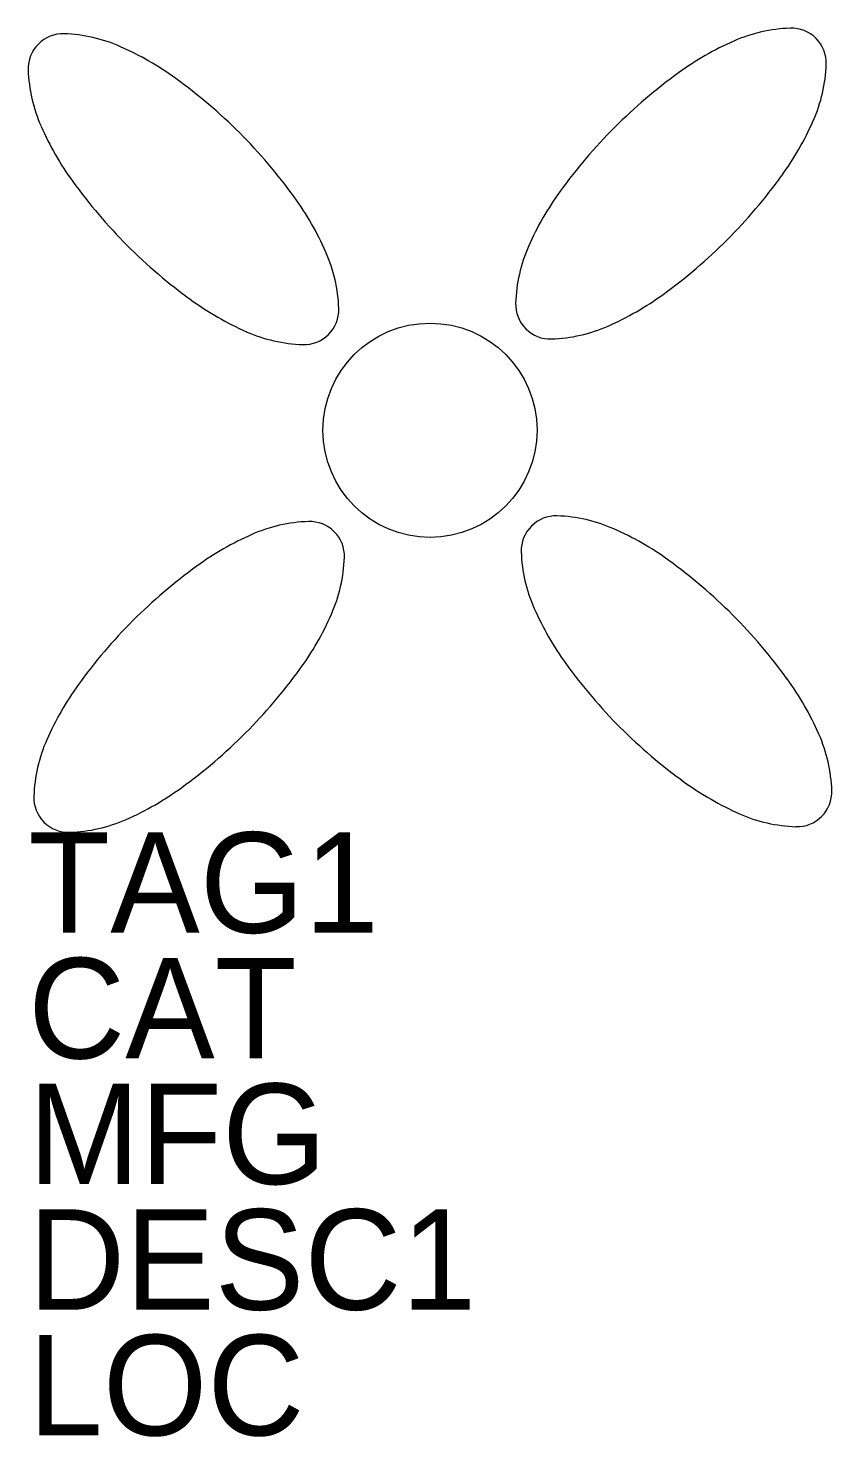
# Model space of a CAD drawing. Extents: x -0.5 to 0.5, y -1.25 to 0.5.
import ezdxf

# ---------------------------------------------------------------- set-up
doc = ezdxf.new("R2010")
doc.units = 0
doc.layers.get('0').update_dxf_attribs({"linetype": 'CONTINUOUS'})

msp = doc.modelspace()

# ---------------------------------------------------------------- linework, layer by layer
msp.add_circle((0, 0), 0.1332)
for centre, radius, start, end in [((-0.4567, 0.4497), 0.0433, 88.091, 135), ((-0.4616, 0.3033), 0.1898, 66.181, 88.091), ((0.4546, 0.3103), 0.1898, 91.909, 113.819), ((0.4497, 0.4567), 0.0433, 45, 91.909), ((-0.4567, 0.4497), 0.0433, 135, 181.909), ((-0.537, 0.1325), 0.3764, 54.118, 66.181), ((0.5299, 0.1396), 0.3764, 113.819, 125.882), ((0.4497, 0.4567), 0.0433, 358.091, 45), ((-0.3103, 0.4546), 0.1898, 181.909, 203.819), ((0.6948, -0.0883), 0.6576, 125.882, 135), ((0.3033, 0.4616), 0.1898, 336.181, 358.091), ((-0.7018, -0.0953), 0.6576, 45, 54.118), ((-0.1396, 0.5299), 0.3764, 203.819, 215.882), ((-0.7018, -0.0953), 0.6576, 35.882, 45), ((0.6948, -0.0883), 0.6576, 135, 144.118), ((0.1326, 0.537), 0.3764, 324.118, 336.181), ((-0.0953, 0.7018), 0.6576, 315, 324.118), ((0.0883, 0.6948), 0.6576, 215.882, 225), ((-0.4739, 0.0695), 0.3764, 23.819, 35.882), ((0.4669, 0.0766), 0.3764, 144.118, 156.181), ((0.0883, 0.6948), 0.6576, 225, 234.118), ((0.2962, 0.1519), 0.1898, 156.181, 178.091), ((-0.0953, 0.7018), 0.6576, 305.882, 315), ((-0.3032, 0.1449), 0.1898, 1.909, 23.819), ((-0.0765, 0.4669), 0.3764, 234.118, 246.181), ((0.1498, 0.1568), 0.0433, 178.091, 225), ((0.0695, 0.4739), 0.3764, 293.819, 305.882), ((-0.1568, 0.1498), 0.0433, 315, 1.909), ((0.1498, 0.1568), 0.0433, 225, 271.909), ((0.1449, 0.3032), 0.1898, 271.909, 293.819), ((-0.1519, 0.2962), 0.1898, 246.181, 268.091), ((-0.1568, 0.1498), 0.0433, 268.091, 315), ((-0.1449, -0.3032), 0.1898, 91.909, 113.819), ((-0.1497, -0.1568), 0.0433, 45, 91.909), ((0.1568, -0.1498), 0.0433, 135, 181.909), ((0.1568, -0.1498), 0.0433, 88.091, 135), ((0.1519, -0.2962), 0.1898, 66.181, 88.091), ((0.0766, -0.4669), 0.3764, 54.118, 66.181), ((-0.0695, -0.4739), 0.3764, 113.819, 125.882), ((-0.1497, -0.1568), 0.0433, 358.091, 45), ((0.3032, -0.1449), 0.1898, 181.909, 203.819), ((0.0953, -0.7018), 0.6576, 125.882, 135), ((-0.2962, -0.1519), 0.1898, 336.181, 358.091), ((-0.0883, -0.6948), 0.6576, 45, 54.118), ((0.474, -0.0695), 0.3764, 203.819, 215.882), ((0.0953, -0.7018), 0.6576, 135, 144.118), ((-0.4669, -0.0766), 0.3764, 324.118, 336.181), ((-0.0883, -0.6948), 0.6576, 35.882, 45), ((-0.6948, 0.0883), 0.6576, 315, 324.118), ((0.7018, 0.0953), 0.6576, 215.882, 225), ((0.1396, -0.5299), 0.3764, 23.819, 35.882), ((-0.1325, -0.537), 0.3764, 144.118, 156.181), ((-0.3032, -0.4616), 0.1898, 156.181, 178.091), ((-0.6948, 0.0883), 0.6576, 305.882, 315), ((0.7018, 0.0953), 0.6576, 225, 234.118), ((0.3103, -0.4546), 0.1898, 1.909, 23.819), ((0.537, -0.1325), 0.3764, 234.118, 246.181), ((-0.4497, -0.4567), 0.0433, 178.091, 225), ((-0.5299, -0.1396), 0.3764, 293.819, 305.882), ((0.4567, -0.4497), 0.0433, 315, 1.909), ((-0.4497, -0.4567), 0.0433, 225, 271.909), ((-0.4546, -0.3103), 0.1898, 271.909, 293.819), ((0.4616, -0.3033), 0.1898, 246.181, 268.091), ((0.4567, -0.4497), 0.0433, 268.091, 315)]:
    msp.add_arc(centre, radius, start, end)

# ---------------------------------------------------------------- texts
for tag, p in [('TAG1', (-0.499995, -0.624995)), ('CAT', (-0.499995, -0.781245)), ('MFG', (-0.499995, -0.937495)), ('DESC1', (-0.499995, -1.093745)), ('LOC', (-0.499995, -1.249995))]:
    msp.add_attdef(tag, p, '', height=0.125)

doc.saveas('drawing.dxf')
